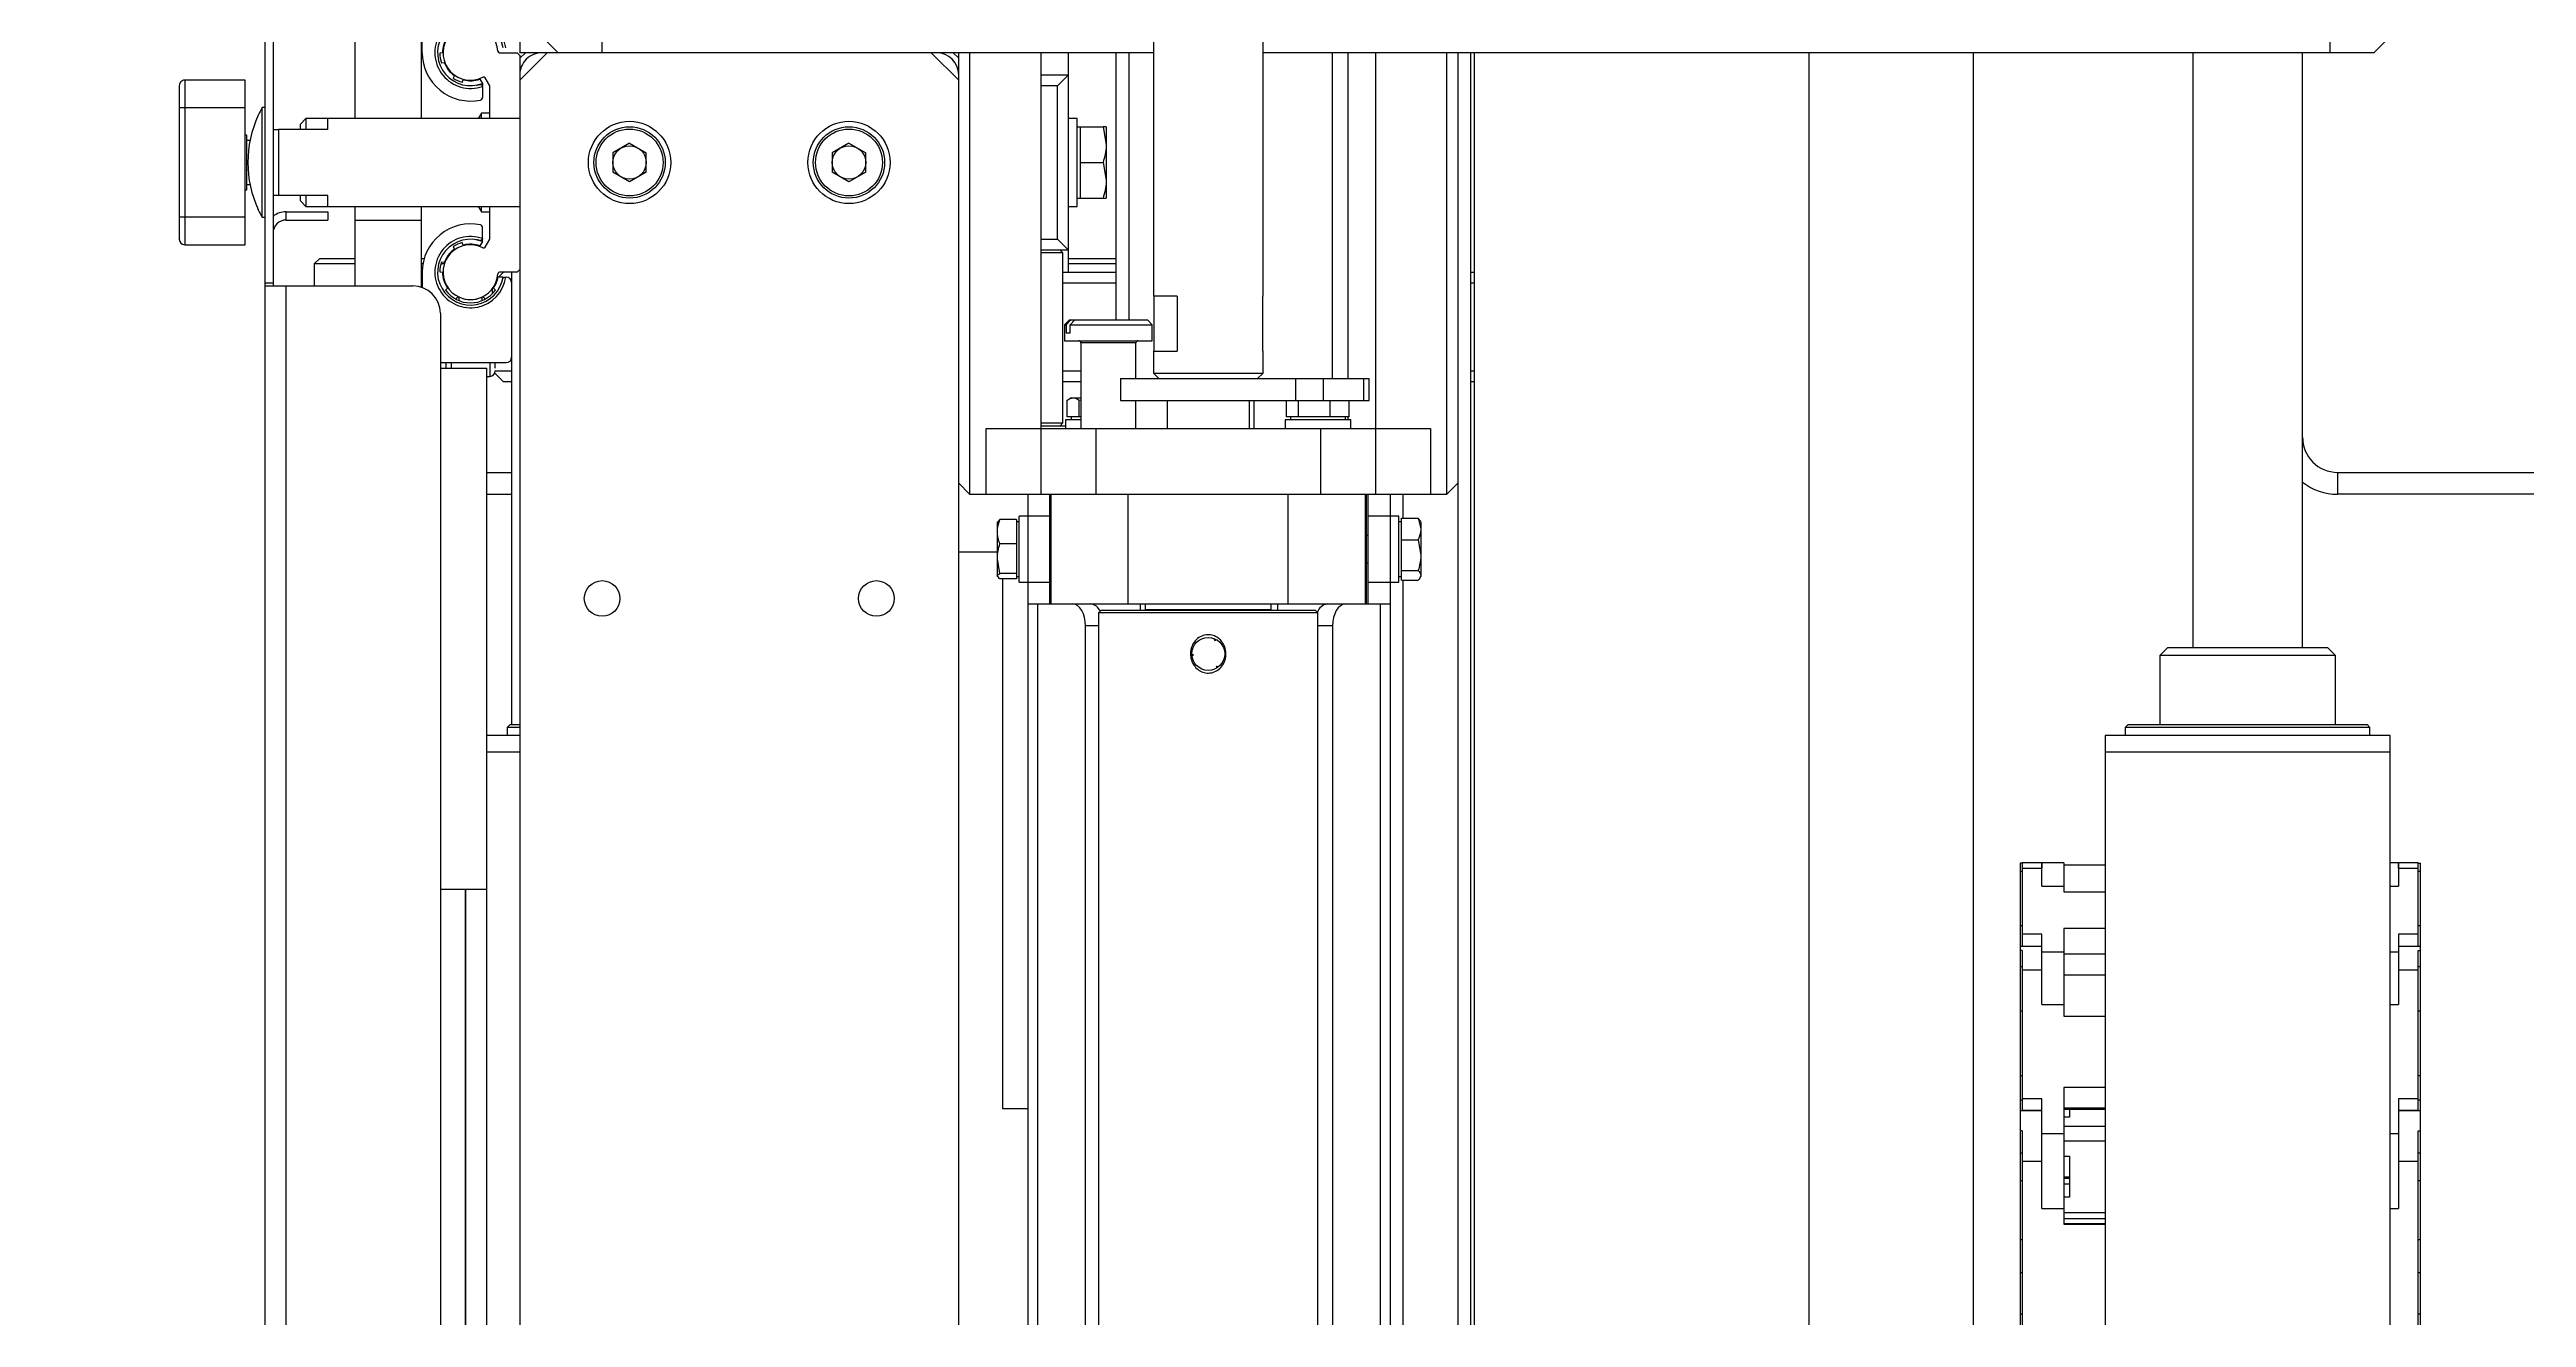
# Model space of a CAD drawing. Header units: inches. Extents: x -955375 to 106222, y -96450 to 64845.
# Drawn here: x 15547.2 to 15998.7, y 27476.7 to 27707.9 of the extents above; entities that cross this region are included whole.
import ezdxf

# ---------------------------------------------------------------- set-up
doc = ezdxf.new("R2010")
doc.units = ezdxf.units.IN
doc.header["$MEASUREMENT"] = 0
doc.linetypes.add('CONTINUA', pattern=[0])
doc.layers.add('ACHUTECH', color=24, linetype='Continuous', lineweight=18)
doc.layers.add('DIBUJO', color=2, linetype='Continuous')
doc.layers.add('P-EQUIPO NUEVO', color=134, linetype='Continuous')
doc.styles.get("Standard").update_dxf_attribs({"font": 'isocp2.shx'})
doc.dimstyles.new('SUPERPEQUEÑA', dxfattribs={"dimtxt": 0.1, "dimasz": 0.05, "dimexe": 0.1, "dimexo": 0.15, "dimgap": 0.05, "dimtad": 1, "dimzin": 0, "dimdsep": 46, "dimtxsty": 'Standard', "dimblk1": 'CRUZZ', "dimblk2": 'CRUZZ', "dimsah": 1, "dimcen": 0.03, "dimse1": 1, "dimse2": 1, "dimclrd": 109, "dimclre": 4, "dimclrt": 173, "dimadec": 0, "dimazin": 0, "dimtfac": 1, "dimtix": 1, "dimtmove": 1, "dimatfit": 3, "dimldrblk": 'CRUZZ', "dimfxl": 1, "dimtolj": 1, "dimtzin": 0, "dimlwd": -1, "dimarcsym": 0})

# ---------------------------------------------------------------- blocks, each defined once
blk = doc.blocks.new('CRUZ')
at = {"layer": 'DIBUJO', "color": 7, "lineweight": -3}
for p, q in [((-0.22, 0), (0.22, 0)), ((0, 0.22), (0, -0.22))]:
    blk.add_line(p, q, dxfattribs=at)
at = {"layer": 'DIBUJO', "color": 7, "lineweight": -3, "const_width": 0.05}
blk.add_lwpolyline([(-0.03, 0, 1), (0.03, 0, 1)], format="xyb", close=True, dxfattribs=at)
blk = doc.blocks.new('CRUZZ')
at = {"layer": 'DIBUJO', "color": 3, "xscale": 10, "yscale": 10, "zscale": 10}
blk.add_blockref('CRUZ', (0, 0), dxfattribs=at)
blk = doc.blocks.new('*D185')
at = {"layer": 'ACHUTECH', "color": 7, "ltscale": 500, "transparency": 16777216}
blk.add_line((5118.65, 54499.15), (5118.65, 25409.93), dxfattribs=at)
at = {"layer": 'Defpoints', "color": 0, "linetype": 'CONTINUA', "ltscale": 500, "transparency": 16777216}
for p in [(26169.23, 54499.2), (5118.65, 25409.88), (6592.24, 25409.88)]:
    blk.add_point(p, dxfattribs=at)
at = {"layer": 'ACHUTECH', "color": 7, "linetype": 'CONTINUA', "ltscale": 500, "transparency": 16777216, "xscale": 0.05, "yscale": 0.05, "zscale": 0.05}
for p, rotation in [((5118.65, 54499.2), 90), ((5118.65, 25409.88), 270)]:
    blk.add_blockref('CRUZZ', p, dxfattribs=dict(at, rotation=rotation))
at = {"layer": 'ACHUTECH', "color": 7, "linetype": 'CONTINUA', "lineweight": 13, "ltscale": 500, "transparency": 16777216, "insert": (5118.56, 39954.54), "char_height": 0.15, "attachment_point": 5, "rotation": 90}
blk.add_mtext('\\A1;29089.32', dxfattribs=at)
blk = doc.blocks.new('*D201')
at = {"layer": 'ACHUTECH', "color": 7, "ltscale": 500, "transparency": 16777216}
blk.add_line((4340.12, 59153.03), (4340.12, 15437.33), dxfattribs=at)
at = {"layer": 'Defpoints', "color": 0, "linetype": 'CONTINUA', "ltscale": 500, "transparency": 16777216}
for p in [(21639.15, 59153.08), (4340.12, 15437.28), (6285.39, 15437.28)]:
    blk.add_point(p, dxfattribs=at)
at = {"layer": 'ACHUTECH', "color": 7, "linetype": 'CONTINUA', "ltscale": 500, "transparency": 16777216, "xscale": 0.05, "yscale": 0.05, "zscale": 0.05}
for p, rotation in [((4340.12, 59153.08), 90), ((4340.12, 15437.28), 270)]:
    blk.add_blockref('CRUZZ', p, dxfattribs=dict(at, rotation=rotation))
at = {"layer": 'ACHUTECH', "color": 7, "linetype": 'CONTINUA', "lineweight": 13, "ltscale": 500, "transparency": 16777216, "insert": (4340.02, 37295.18), "char_height": 0.15, "attachment_point": 5, "rotation": 90}
blk.add_mtext('\\A1;43715.81', dxfattribs=at)
blk = doc.blocks.new('termoformadora 2')
for p, q in [((133688.67, -9695.69), (133688.67, -8798.49)), ((133562.17, -8814.59), (133562.17, -9679.59)), ((133642.17, -9679.09), (133642.17, -8815.09)), ((133684.77, -8857.09), (133684.77, -9637.09)), ((133656.67, -9632.09), (133656.67, -8862.09)), ((133648.17, -8872.09), (133648.17, -9622.09)), ((133483.52, -9599.09), (133483.52, -8895.09)), ((133549.52, -8895.09), (133549.52, -9599.09)), ((133485.33, -9579.09), (133485.33, -8915.09)), ((133496.67, -8916.69), (133496.67, -9577.49)), ((133536.67, -9577.49), (133536.67, -8916.69)), ((133547.71, -8915.09), (133547.71, -9579.09)), ((133493.99, -9575.09), (133493.99, -8919.09)), ((133539.05, -8919.09), (133539.05, -9575.09)), ((133301.17, -8939.09), (133301.17, -9555.09)), ((133353.17, -9555.09), (133353.17, -8939.09)), ((133652.07, -9527.09), (133652.07, -8967.09)), ((133652.17, -9527.09), (133652.17, -8967.09)), ((133377.17, -9382.09), (133377.17, -9679.59)), ((133407.17, -9679.59), (133407.17, -9382.09)), ((133468.17, -9679.59), (133468.17, -9394.09)), ((133468.82, -9394.09), (133468.82, -9679.59)), ((133471.17, -9679.59), (133471.17, -9394.09)), ((133295.67, -9403.47), (133295.67, -9531.83)), ((133368.67, -9531.83), (133368.67, -9403.47)), ((133481.17, -9583.46), (133481.17, -9432.11)), ((133296.07, -9444.27), (133296.07, -9483.01)), ((133368.27, -9483.01), (133368.27, -9444.27)), ((133295.67, -9449.6), (133296.07, -9449.6)), ((133368.27, -9449.6), (133368.67, -9449.6)), ((133295.67, -9457.16), (133296.07, -9457.16)), ((133368.27, -9457.16), (133368.67, -9457.16)), ((133296.07, -9463.2), (133295.67, -9463.2)), ((133368.67, -9463.2), (133368.27, -9463.2)), ((133301.17, -9468.84), (133299.67, -9468.84)), ((133299.67, -9482.49), (133299.67, -9468.84)), ((133360.67, -9466.02), (133353.17, -9466.02)), ((133360.67, -9466.15), (133353.17, -9466.15)), ((133353.17, -9467.01), (133360.67, -9467.01)), ((133360.67, -9468.15), (133353.17, -9468.15)), ((133360.67, -9490.95), (133360.67, -9466.02)), ((133364.67, -9468.84), (133360.67, -9468.84)), ((133364.67, -9468.84), (133364.67, -9482.49)), ((133296.07, -9473.98), (133295.67, -9473.98)), ((133359.67, -9470.92), (133360.67, -9470.92)), ((133359.67, -9478.4), (133359.67, -9470.92)), ((133359.67, -9473.29), (133360.67, -9473.29)), ((133368.67, -9473.98), (133368.27, -9473.98)), ((133299.67, -9477.47), (133296.07, -9477.47)), ((133299.67, -9488.86), (133299.67, -9477.47)), ((133360.67, -9474.37), (133359.67, -9474.37)), ((133359.67, -9474.6), (133360.67, -9474.6)), ((133360.67, -9478.4), (133359.67, -9478.4)), ((133364.67, -9477.47), (133364.67, -9488.86)), ((133368.27, -9477.47), (133364.67, -9477.47)), ((133295.67, -9478.97), (133296.07, -9478.97)), ((133296.07, -9483.01), (133295.67, -9483.01)), ((133299.67, -9482.49), (133301.17, -9482.49)), ((133353.17, -9481.16), (133360.67, -9481.16)), ((133360.67, -9482.49), (133364.67, -9482.49)), ((133368.27, -9478.97), (133368.67, -9478.97)), ((133368.27, -9483.01), (133368.67, -9483.01)), ((133295.67, -9486.7), (133299.67, -9486.7)), ((133296.07, -9486.7), (133296.07, -9515.88)), ((133299.67, -9486.77), (133296.07, -9486.77)), ((133360.67, -9483.88), (133353.17, -9483.88)), ((133353.17, -9486.91), (133360.67, -9486.91)), ((133353.17, -9487.15), (133360.67, -9487.15)), ((133359.67, -9485.54), (133360.67, -9485.54)), ((133359.67, -9486.91), (133359.67, -9485.54)), ((133364.67, -9486.7), (133368.67, -9486.7)), ((133368.27, -9486.77), (133364.67, -9486.77)), ((133368.27, -9515.88), (133368.27, -9486.7)), ((133554.17, -9487.09), (133549.52, -9487.09)), ((133554.17, -9583.68), (133554.17, -9487.09)), ((133295.67, -9488.59), (133296.07, -9488.59)), ((133296.07, -9488.86), (133299.67, -9488.86)), ((133353.17, -9490.95), (133360.67, -9490.95)), ((133364.67, -9488.86), (133368.27, -9488.86)), ((133368.27, -9488.59), (133368.67, -9488.59)), ((133296.07, -9493.12), (133295.67, -9493.12)), ((133368.67, -9493.12), (133368.27, -9493.12)), ((133296.07, -9504.89), (133295.67, -9504.89)), ((133360.67, -9503.96), (133353.17, -9503.96)), ((133360.67, -9519.94), (133360.67, -9503.96)), ((133368.67, -9504.89), (133368.27, -9504.89)), ((133301.17, -9506.04), (133299.67, -9506.04)), ((133299.67, -9515.63), (133299.67, -9506.04)), ((133364.67, -9506.04), (133360.67, -9506.04)), ((133364.67, -9506.04), (133364.67, -9515.63)), ((133295.67, -9512.9), (133296.07, -9512.9)), ((133299.67, -9512.41), (133296.07, -9512.41)), ((133299.67, -9518.88), (133299.67, -9512.41)), ((133360.67, -9511.5), (133353.17, -9511.5)), ((133364.67, -9512.41), (133364.67, -9518.88)), ((133368.27, -9512.41), (133364.67, -9512.41)), ((133368.27, -9512.9), (133368.67, -9512.9)), ((133296.07, -9515.88), (133295.67, -9515.88)), ((133295.67, -9516.62), (133299.67, -9516.62)), ((133296.07, -9516.62), (133296.07, -9531.88)), ((133296.07, -9518.88), (133299.67, -9518.88)), ((133299.67, -9515.63), (133301.17, -9515.63)), ((133353.17, -9515.23), (133360.67, -9515.23)), ((133360.67, -9515.63), (133364.67, -9515.63)), ((133364.67, -9516.62), (133368.67, -9516.62)), ((133364.67, -9518.88), (133368.27, -9518.88)), ((133368.27, -9515.88), (133368.67, -9515.88)), ((133368.27, -9531.88), (133368.27, -9516.62)), ((133295.67, -9520.38), (133296.07, -9520.38)), ((133353.17, -9519.94), (133360.67, -9519.94)), ((133368.27, -9520.38), (133368.67, -9520.38)), ((133301.17, -9527.64), (133299.67, -9527.64)), ((133299.67, -9531.88), (133299.67, -9527.64)), ((133360.67, -9526.58), (133353.17, -9526.58)), ((133360.67, -9531.88), (133360.67, -9526.58)), ((133364.67, -9527.64), (133360.67, -9527.64)), ((133364.67, -9527.64), (133364.67, -9531.88)), ((133656.67, -9527.09), (133648.17, -9527.09)), ((133295.67, -9530.3), (133296.07, -9530.3)), ((133296.07, -9531.83), (133295.67, -9531.83)), ((133299.67, -9530.89), (133296.07, -9530.89)), ((133296.07, -9531.88), (133301.17, -9531.88)), ((133299.67, -9530.89), (133299.67, -9531.88)), ((133353.17, -9531.45), (133360.67, -9531.45)), ((133360.67, -9531.88), (133368.27, -9531.88)), ((133364.67, -9531.88), (133364.67, -9530.89)), ((133368.27, -9530.89), (133364.67, -9530.89)), ((133368.27, -9530.3), (133368.67, -9530.3)), ((133368.27, -9531.83), (133368.67, -9531.83)), ((133301.17, -9552.09), (133353.17, -9552.09)), ((133301.17, -9555.09), (133353.17, -9555.09)), ((133304.87, -9555.09), (133304.87, -9556.59)), ((133349.47, -9556.59), (133349.47, -9555.09)), ((133642.17, -9552.09), (133648.17, -9552.09)), ((133642.17, -9555.09), (133648.17, -9555.09)), ((133644.47, -9556.59), (133644.47, -9555.09)), ((133304.87, -9556.59), (133305.37, -9557.09)), ((133304.87, -9556.59), (133349.47, -9556.59)), ((133348.97, -9557.09), (133305.37, -9557.09)), ((133311.17, -9557.09), (133311.17, -9569.69)), ((133343.17, -9569.69), (133343.17, -9557.09)), ((133348.97, -9557.09), (133349.47, -9556.59)), ((133642.17, -9556.59), (133644.47, -9556.59)), ((133643.97, -9557.09), (133642.17, -9557.09)), ((133643.67, -9639.59), (133643.67, -9557.09)), ((133643.97, -9557.09), (133644.47, -9556.59)), ((133514.88, -9567.63), (133514.84, -9567.61)), ((133514.92, -9567.64), (133514.88, -9567.63)), ((133514.96, -9567.66), (133514.92, -9567.64)), ((133514.99, -9567.67), (133514.96, -9567.66)), ((133514.99, -9567.5), (133515.15, -9567.73)), ((133515.03, -9567.69), (133514.99, -9567.67)), ((133515.07, -9567.7), (133515.03, -9567.69)), ((133515.11, -9567.72), (133515.07, -9567.7)), ((133515.15, -9567.73), (133515.11, -9567.72)), ((133311.17, -9569.69), (133312.57, -9571.09)), ((133311.17, -9569.69), (133343.17, -9569.69)), ((133312.57, -9571.09), (133341.77, -9571.09)), ((133317.17, -9571.09), (133317.17, -9679.59)), ((133337.17, -9679.59), (133337.17, -9571.09)), ((133341.77, -9571.09), (133343.17, -9569.69)), ((133515.35, -9572.68), (133515.48, -9572.43)), ((133515.48, -9572.43), (133515.48, -9572.47)), ((133515.48, -9572.47), (133515.49, -9572.52)), ((133515.49, -9572.52), (133515.49, -9572.56)), ((133515.49, -9572.56), (133515.5, -9572.6)), ((133515.5, -9572.6), (133515.51, -9572.64)), ((133515.51, -9572.64), (133515.51, -9572.68)), ((133515.51, -9572.68), (133515.52, -9572.72)), ((133515.52, -9572.72), (133515.52, -9572.76)), ((133519.66, -9569.78), (133519.38, -9569.8)), ((133492.97, -9578.41), (133493.32, -9577.92)), ((133493.32, -9577.92), (133493.61, -9577.31)), ((133493.61, -9577.31), (133493.82, -9576.62)), ((133493.82, -9576.62), (133493.95, -9575.87)), ((133493.95, -9575.87), (133493.99, -9575.09)), ((133493.99, -9575.09), (133496.67, -9575.09)), ((133496.67, -9577.49), (133497.17, -9577.99)), ((133496.67, -9577.49), (133536.67, -9577.49)), ((133536.17, -9577.99), (133497.17, -9577.99)), ((133504.02, -9579.09), (133504.02, -9577.99)), ((133509.67, -9577.99), (133509.57, -9578.09)), ((133523.77, -9578.09), (133523.67, -9577.99)), ((133529.02, -9577.99), (133529.02, -9579.09)), ((133536.17, -9577.99), (133536.67, -9577.49)), ((133536.67, -9575.09), (133539.05, -9575.09)), ((133539.05, -9575.09), (133539.09, -9575.87)), ((133539.09, -9575.87), (133539.22, -9576.62)), ((133539.22, -9576.62), (133539.43, -9577.31)), ((133539.43, -9577.31), (133539.72, -9577.92)), ((133539.72, -9577.92), (133540.06, -9578.41)), ((133549.52, -9579.09), (133483.52, -9579.09)), ((133487.52, -9579.09), (133487.52, -9599.09)), ((133487.82, -9579.09), (133487.82, -9599.09)), ((133488.02, -9579.09), (133488.02, -9599.09)), ((133491.7, -9579.09), (133492.15, -9579.01)), ((133492.15, -9579.01), (133492.58, -9578.78)), ((133492.58, -9578.78), (133492.97, -9578.41)), ((133502.1, -9579.09), (133502.1, -9599.09)), ((133505.17, -9578.09), (133505.17, -9579.09)), ((133528.17, -9578.09), (133505.17, -9578.09)), ((133528.17, -9579.09), (133528.17, -9578.09)), ((133531.24, -9579.09), (133531.24, -9599.09)), ((133540.06, -9578.41), (133540.46, -9578.78)), ((133540.46, -9578.78), (133540.89, -9579.01)), ((133540.89, -9579.01), (133541.34, -9579.09)), ((133545.32, -9579.09), (133545.32, -9599.09)), ((133545.52, -9579.09), (133545.52, -9599.09)), ((133478.05, -9583.85), (133477.92, -9584.09)), ((133477.92, -9594.09), (133477.92, -9584.09)), ((133481.42, -9583.46), (133478.37, -9583.46)), ((133481.42, -9585.17), (133478.37, -9585.17)), ((133481.42, -9583.46), (133481.42, -9594.72)), ((133481.92, -9584.09), (133481.42, -9584.09)), ((133487.52, -9583.09), (133481.92, -9583.09)), ((133481.92, -9583.09), (133481.92, -9595.09)), ((133487.82, -9586.59), (133487.52, -9586.59)), ((133551.12, -9583.09), (133545.52, -9583.09)), ((133551.12, -9583.09), (133551.12, -9595.09)), ((133551.62, -9584.09), (133551.12, -9584.09)), ((133551.62, -9594.5), (133551.62, -9583.68)), ((133551.62, -9583.68), (133554.67, -9583.68)), ((133551.62, -9584.64), (133554.67, -9584.64)), ((133554.67, -9583.68), (133555.12, -9584.16)), ((133554.67, -9584.64), (133555.12, -9587.35)), ((133555.12, -9584.16), (133555.12, -9594.09)), ((133478.37, -9590.8), (133477.92, -9587.98)), ((133481.42, -9590.8), (133478.37, -9590.8)), ((133487.52, -9591.59), (133487.82, -9591.59)), ((133551.62, -9590.06), (133554.67, -9590.06)), ((133562.17, -9588.59), (133555.12, -9588.59)), ((133478.37, -9594.72), (133477.92, -9592.76)), ((133477.92, -9594.09), (133478.05, -9594.32)), ((133478.1, -9594.31), (133478.37, -9594.72)), ((133481.42, -9594.72), (133478.37, -9594.72)), ((133481.17, -9599.09), (133481.17, -9594.72)), ((133481.42, -9594.09), (133481.92, -9594.09)), ((133481.92, -9595.09), (133487.52, -9595.09)), ((133545.52, -9595.09), (133551.12, -9595.09)), ((133551.12, -9594.09), (133551.62, -9594.09)), ((133551.62, -9594.5), (133554.67, -9594.5)), ((133554.67, -9594.5), (133555.12, -9594.02)), ((133017.17, -9599.09), (133310.77, -9599.09)), ((133310.77, -9603.09), (133310.77, -9599.09)), ((133471.17, -9601.09), (133473.17, -9599.09)), ((133473.17, -9599.09), (133473.17, -9679.59)), ((133560.17, -9599.09), (133473.17, -9599.09)), ((133476.17, -9611.09), (133476.17, -9599.09)), ((133486.17, -9679.59), (133486.17, -9599.09)), ((133496.17, -9599.09), (133496.17, -9611.09)), ((133537.17, -9611.09), (133537.17, -9599.09)), ((133547.17, -9679.59), (133547.17, -9599.09)), ((133557.17, -9599.09), (133557.17, -9611.09)), ((133560.17, -9679.59), (133560.17, -9599.09)), ((133562.17, -9601.09), (133560.17, -9599.09)), ((133648.17, -9599.09), (133643.67, -9599.09)), ((133310.77, -9603.09), (133017.17, -9603.09)), ((133648.17, -9603.09), (133643.67, -9603.09)), ((133557.17, -9611.09), (133476.17, -9611.09)), ((133490.67, -9611.09), (133490.67, -9612.69)), ((133490.67, -9612.69), (133502.67, -9612.69)), ((133490.95, -9613.19), (133490.95, -9616.19)), ((133490.95, -9613.19), (133502.39, -9613.19)), ((133491.17, -9612.69), (133491.17, -9613.19)), ((133491.67, -9612.69), (133491.67, -9613.19)), ((133494.46, -9613.19), (133494.46, -9616.19)), ((133500.19, -9613.19), (133500.19, -9616.19)), ((133501.67, -9613.19), (133501.67, -9612.69)), ((133502.39, -9613.19), (133502.39, -9616.19)), ((133502.67, -9612.69), (133502.67, -9611.09)), ((133508.27, -9611.09), (133508.27, -9616.19)), ((133509.17, -9611.09), (133509.17, -9616.19)), ((133524.17, -9616.19), (133524.17, -9611.09)), ((133529.87, -9611.09), (133529.87, -9616.19)), ((133539.87, -9626.69), (133539.87, -9611.09)), ((133539.87, -9613.19), (133542.39, -9613.19)), ((133539.92, -9612.69), (133542.67, -9612.69)), ((133540.19, -9613.19), (133540.19, -9616.24)), ((133541.67, -9613.19), (133541.67, -9612.69)), ((133542.39, -9613.19), (133542.39, -9616.24)), ((133542.67, -9612.69), (133542.67, -9611.09)), ((133547.17, -9611.59), (133542.67, -9611.59)), ((133543.67, -9611.59), (133543.17, -9612.09)), ((133543.17, -9612.09), (133543.17, -9643.09)), ((133547.17, -9612.09), (133543.17, -9612.09)), ((133487.3, -9616.19), (133487.3, -9620.19)), ((133532.67, -9616.19), (133487.3, -9616.19)), ((133488.3, -9616.19), (133488.3, -9620.19)), ((133495.67, -9616.19), (133495.67, -9620.19)), ((133500.67, -9616.19), (133500.67, -9620.19)), ((133532.67, -9620.19), (133532.67, -9616.19)), ((133540.19, -9616.24), (133539.87, -9616.29)), ((133541.67, -9616.69), (133539.87, -9616.69)), ((133541.67, -9616.69), (133542.08, -9616.45)), ((133468.17, -9619.59), (133468.82, -9619.59)), ((133468.82, -9621.59), (133468.17, -9621.59)), ((133532.67, -9620.19), (133487.3, -9620.19)), ((133491.17, -9620.19), (133491.17, -9679.59)), ((133494.07, -9679.59), (133494.07, -9620.19)), ((133507.67, -9620.19), (133506.67, -9621.19)), ((133506.67, -9621.19), (133506.67, -9625.19)), ((133526.67, -9621.19), (133506.67, -9621.19)), ((133526.67, -9621.19), (133525.67, -9620.19)), ((133526.67, -9625.19), (133526.67, -9621.19)), ((133529.87, -9620.19), (133529.87, -9626.69)), ((133539.87, -9619.59), (133543.17, -9619.59)), ((133543.17, -9621.59), (133539.87, -9621.59)), ((133643.67, -9619.59), (133645.17, -9619.59)), ((133646.67, -9621.59), (133643.67, -9621.59)), ((133656.67, -9623.09), (133644.67, -9623.09)), ((133645.17, -9619.59), (133646.76, -9621.18)), ((133646.67, -9622.11), (133646.67, -9623.09)), ((133648.17, -9620.59), (133647.67, -9620.59)), ((133647.67, -9623.09), (133647.67, -9620.59)), ((133656.67, -9622.09), (133648.17, -9622.09)), ((133654.67, -9623.09), (133654.67, -9622.09)), ((133506.77, -9625.19), (133506.67, -9625.19)), ((133506.77, -9635.19), (133506.77, -9625.19)), ((133526.67, -9625.19), (133522.35, -9625.19)), ((133522.35, -9635.19), (133522.35, -9625.19)), ((133526.57, -9635.19), (133526.57, -9625.19)), ((133526.87, -9627.09), (133526.87, -9629.99)), ((133542.87, -9627.09), (133526.87, -9627.09)), ((133529.87, -9626.69), (133539.87, -9626.69)), ((133542.87, -9629.99), (133542.87, -9627.09)), ((133526.87, -9629.99), (133527.77, -9630.89)), ((133541.82, -9629.99), (133526.87, -9629.99)), ((133541.97, -9630.89), (133527.77, -9630.89)), ((133531.17, -9679.59), (133531.17, -9630.89)), ((133533.52, -9679.59), (133533.52, -9630.89)), ((133540.98, -9630.89), (133541.82, -9629.99)), ((133542.59, -9629.99), (133541.75, -9630.89)), ((133541.82, -9628.49), (133542.59, -9628.49)), ((133541.82, -9628.49), (133541.82, -9629.99)), ((133541.97, -9630.89), (133542.87, -9629.99)), ((133542.59, -9629.99), (133542.59, -9628.49)), ((133542.87, -9629.99), (133542.59, -9629.99)), ((133506.67, -9635.19), (133506.67, -9699.19)), ((133506.77, -9635.19), (133506.67, -9635.19)), ((133522.35, -9635.19), (133526.67, -9635.19)), ((133526.67, -9699.19), (133526.67, -9635.19)), ((133646.62, -9636.32), (133646.98, -9636.68)), ((133647.17, -9635.67), (133647.17, -9636.59)), ((133649.13, -9635.01), (133649.13, -9634.37)), ((133653.21, -9634.37), (133653.21, -9635.01)), ((133655.36, -9636.68), (133655.71, -9636.32)), ((133468.17, -9637.59), (133468.82, -9637.59)), ((133468.82, -9639.59), (133468.17, -9639.59)), ((133533.52, -9637.59), (133543.17, -9637.59)), ((133543.17, -9639.59), (133533.52, -9639.59)), ((133533.52, -9641.09), (133542.17, -9641.09)), ((133542.17, -9639.59), (133542.17, -9679.59)), ((133642.17, -9640.09), (133642.67, -9639.59)), ((133642.67, -9639.59), (133645.88, -9639.59)), ((133644.82, -9638.69), (133644.67, -9638.69)), ((133646.07, -9638.69), (133645.17, -9639.59)), ((133645.24, -9638.46), (133645.24, -9638.69)), ((133645.24, -9638.69), (133646.15, -9638.69)), ((133645.32, -9638.27), (133645.31, -9638.28)), ((133645.31, -9638.28), (133645.31, -9638.29)), ((133645.31, -9638.29), (133645.31, -9638.29)), ((133645.31, -9638.29), (133645.31, -9638.3)), ((133645.33, -9638.22), (133645.32, -9638.23)), ((133645.32, -9638.23), (133645.32, -9638.25)), ((133645.32, -9638.25), (133645.32, -9638.26)), ((133645.32, -9638.26), (133645.32, -9638.27)), ((133645.34, -9638.18), (133645.33, -9638.2)), ((133645.33, -9638.2), (133645.33, -9638.22)), ((133645.35, -9638.14), (133645.34, -9638.16)), ((133645.34, -9638.16), (133645.34, -9638.18)), ((133645.36, -9638.09), (133645.35, -9638.11)), ((133645.35, -9638.11), (133645.35, -9638.14)), ((133645.37, -9638.06), (133645.36, -9638.09)), ((133645.38, -9638.01), (133645.37, -9638.03)), ((133645.37, -9638.03), (133645.37, -9638.06)), ((133645.39, -9637.98), (133645.38, -9638.01)), ((133645.4, -9637.95), (133645.39, -9637.98)), ((133645.41, -9637.92), (133645.4, -9637.95)), ((133645.42, -9637.86), (133645.41, -9637.89)), ((133645.41, -9637.89), (133645.41, -9637.92)), ((133645.43, -9637.84), (133645.42, -9637.86)), ((133646.3, -9638.46), (133646.17, -9638.59)), ((133646.48, -9637.59), (133646.59, -9637.59)), ((133655.94, -9641.09), (133656.56, -9641.09)), ((133656.35, -9639.59), (133656.17, -9639.59)), ((133656.77, -9639.66), (133656.27, -9639.57)), ((133659.84, -9641.09), (133660.17, -9641.09)), ((133659.97, -9639.59), (133659.97, -9636.79)), ((133659.97, -9638.59), (133660.17, -9638.59)), ((133660.17, -9639.59), (133659.97, -9639.59)), ((133660.17, -9651.59), (133660.17, -9636.86)), ((133688.67, -9637.09), (133661.67, -9637.09)), ((133672.17, -9637.09), (133672.17, -9651.59)), ((133672.17, -9641.09), (133679.67, -9641.09)), ((133678.67, -9642.09), (133679.67, -9641.09)), ((133679.67, -9641.09), (133679.67, -9637.09)), ((133687.17, -9695.69), (133687.17, -9637.09)), ((133687.17, -9637.59), (133688.67, -9637.59)), ((133542.17, -9642.09), (133533.52, -9642.09)), ((133542.17, -9643.59), (133544.17, -9645.59)), ((133542.17, -9643.59), (133547.17, -9643.59)), ((133543.17, -9643.09), (133543.67, -9643.59)), ((133543.17, -9643.09), (133547.17, -9643.09)), ((133547.17, -9645.59), (133544.17, -9645.59)), ((133544.17, -9645.59), (133544.17, -9673.59)), ((133648.5, -9644.16), (133647.67, -9645.59)), ((133647.67, -9645.59), (133647.67, -9651.59)), ((133648.98, -9645.18), (133649.44, -9644.39)), ((133648.98, -9645.18), (133648.98, -9645.62)), ((133648.99, -9645.71), (133648.98, -9645.62)), ((133649.6, -9645.38), (133649.6, -9645.38)), ((133649.6, -9645.38), (133649.6, -9645.38)), ((133649.6, -9645.38), (133649.61, -9645.38)), ((133649.61, -9645.38), (133649.62, -9645.38)), ((133649.62, -9645.38), (133649.63, -9645.39)), ((133649.63, -9645.39), (133649.64, -9645.39)), ((133649.64, -9645.39), (133649.65, -9645.39)), ((133649.65, -9645.39), (133649.66, -9645.4)), ((133649.66, -9645.4), (133649.68, -9645.4)), ((133649.68, -9645.4), (133649.7, -9645.41)), ((133649.7, -9645.41), (133649.72, -9645.41)), ((133649.72, -9645.41), (133649.74, -9645.42)), ((133649.74, -9645.42), (133649.76, -9645.42)), ((133649.76, -9645.42), (133649.78, -9645.43)), ((133649.78, -9645.43), (133649.81, -9645.43)), ((133649.81, -9645.43), (133649.83, -9645.44)), ((133649.83, -9645.44), (133649.86, -9645.44)), ((133649.86, -9645.44), (133649.89, -9645.45)), ((133649.89, -9645.45), (133649.91, -9645.46)), ((133649.91, -9645.46), (133649.94, -9645.46)), ((133649.94, -9645.46), (133649.97, -9645.47)), ((133649.97, -9645.47), (133650, -9645.47)), ((133650, -9645.47), (133650.03, -9645.48)), ((133650.03, -9645.48), (133650.06, -9645.49)), ((133652.48, -9644.52), (133652.69, -9644.98)), ((133654.32, -9644.22), (133654.11, -9643.76)), ((133655.96, -9641.35), (133656.46, -9641.44)), ((133660.17, -9642.09), (133659.61, -9642.09)), ((133678.67, -9642.09), (133672.17, -9642.09)), ((133703.27, -9644.59), (133692.27, -9644.59)), ((133692.27, -9644.59), (133692.27, -9674.59)), ((133703.27, -9674.59), (133703.27, -9644.59)), ((133648.97, -9645.86), (133648.97, -9647.71)), ((133672.17, -9649.09), (133660.17, -9649.09)), ((133684.77, -9649.09), (133677.17, -9649.09)), ((133677.17, -9650.59), (133677.17, -9649.09)), ((133684.77, -9649.09), (133684.77, -9650.59)), ((133689.17, -9649.59), (133688.67, -9649.59)), ((133689.17, -9649.59), (133689.17, -9669.59)), ((133692.27, -9649.59), (133704.27, -9649.59)), ((133704.27, -9669.59), (133704.27, -9649.59)), ((133535.27, -9666.09), (133535.27, -9653.09)), ((133540.57, -9653.09), (133535.85, -9653.09)), ((133539.97, -9653.09), (133539.97, -9666.09)), ((133542.17, -9651.59), (133540.57, -9651.59)), ((133540.57, -9651.59), (133540.57, -9667.59)), ((133681.17, -9651.59), (133642.17, -9651.59)), ((133649.17, -9650.59), (133647.67, -9650.59)), ((133649.79, -9651.59), (133649.17, -9650.59)), ((133649.17, -9650.59), (133649.17, -9651.59)), ((133684.77, -9650.59), (133677.17, -9650.59)), ((133677.17, -9651.59), (133677.17, -9653.59)), ((133677.17, -9653.59), (133687.17, -9653.59)), ((133682.17, -9652.59), (133681.17, -9651.59)), ((133681.17, -9653.59), (133681.17, -9651.59)), ((133682.17, -9652.59), (133682.17, -9653.59)), ((133686.17, -9665.59), (133686.17, -9653.59)), ((133689.87, -9650.96), (133689.87, -9650.99)), ((133692.27, -9654.59), (133691.97, -9654.59)), ((133691.97, -9654.59), (133691.97, -9664.59)), ((133535.85, -9659.59), (133535.27, -9656.34)), ((133579.12, -9657.83), (133582.17, -9656.07)), ((133579.12, -9657.83), (133579.12, -9661.35)), ((133582.17, -9656.07), (133585.22, -9657.83)), ((133585.22, -9661.35), (133585.22, -9657.83)), ((133619.12, -9657.83), (133622.17, -9656.07)), ((133619.12, -9657.83), (133619.12, -9661.35)), ((133622.17, -9656.07), (133625.22, -9657.83)), ((133625.22, -9661.35), (133625.22, -9657.83)), ((133691.97, -9655.59), (133691.36, -9655.59)), ((133535.85, -9666.09), (133535.27, -9662.84)), ((133539.97, -9659.59), (133535.85, -9659.59)), ((133582.17, -9663.11), (133579.12, -9661.35)), ((133582.17, -9663.11), (133585.22, -9661.35)), ((133622.17, -9663.11), (133619.12, -9661.35)), ((133622.17, -9663.11), (133625.22, -9661.35)), ((133691.36, -9663.59), (133691.97, -9663.59)), ((133540.57, -9666.09), (133535.85, -9666.09)), ((133540.57, -9667.59), (133542.17, -9667.59)), ((133642.17, -9667.59), (133681.17, -9667.59)), ((133647.67, -9667.59), (133647.67, -9673.59)), ((133649.17, -9668.59), (133649.79, -9667.59)), ((133649.17, -9667.59), (133649.17, -9668.59)), ((133660.17, -9696.09), (133660.17, -9667.59)), ((133672.17, -9667.59), (133672.17, -9696.09)), ((133677.17, -9665.59), (133686.17, -9665.59)), ((133677.17, -9665.59), (133677.17, -9667.59)), ((133681.17, -9667.59), (133681.17, -9665.59)), ((133681.17, -9667.59), (133682.17, -9666.59)), ((133682.17, -9665.59), (133682.17, -9666.59)), ((133689.87, -9668.21), (133689.87, -9668.19)), ((133691.97, -9664.59), (133692.27, -9664.59)), ((133647.67, -9668.59), (133649.17, -9668.59)), ((133648.97, -9673.32), (133648.97, -9671.46)), ((133688.67, -9669.59), (133689.17, -9669.59)), ((133704.27, -9669.59), (133692.27, -9669.59)), ((133542.17, -9675.59), (133544.17, -9673.59)), ((133547.17, -9675.59), (133542.17, -9675.59)), ((133544.17, -9673.59), (133547.17, -9673.59)), ((133562.17, -9674.59), (133567.17, -9679.59)), ((133637.17, -9679.59), (133642.17, -9674.59)), ((133647.67, -9673.59), (133648.5, -9675.02)), ((133648.98, -9673.56), (133648.99, -9673.47)), ((133648.98, -9674), (133648.98, -9673.56)), ((133649.44, -9674.79), (133648.98, -9674)), ((133649.61, -9673.8), (133649.6, -9673.8)), ((133649.6, -9673.8), (133649.6, -9673.8)), ((133649.6, -9673.8), (133649.6, -9673.8)), ((133649.62, -9673.79), (133649.61, -9673.8)), ((133649.63, -9673.79), (133649.62, -9673.79)), ((133649.64, -9673.79), (133649.63, -9673.79)), ((133649.65, -9673.78), (133649.64, -9673.79)), ((133649.66, -9673.78), (133649.65, -9673.78)), ((133649.68, -9673.78), (133649.66, -9673.78)), ((133649.7, -9673.77), (133649.68, -9673.78)), ((133649.72, -9673.77), (133649.7, -9673.77)), ((133649.74, -9673.76), (133649.72, -9673.77)), ((133649.76, -9673.76), (133649.74, -9673.76)), ((133649.78, -9673.75), (133649.76, -9673.76)), ((133649.81, -9673.75), (133649.78, -9673.75)), ((133649.83, -9673.74), (133649.81, -9673.75)), ((133649.86, -9673.73), (133649.83, -9673.74)), ((133649.89, -9673.73), (133649.86, -9673.73)), ((133649.91, -9673.72), (133649.89, -9673.73)), ((133649.94, -9673.72), (133649.91, -9673.72)), ((133649.97, -9673.71), (133649.94, -9673.72)), ((133650, -9673.7), (133649.97, -9673.71)), ((133650.03, -9673.7), (133650, -9673.7)), ((133650.06, -9673.69), (133650.03, -9673.7)), ((133652.69, -9674.2), (133652.48, -9674.66)), ((133654.11, -9675.42), (133654.32, -9674.96)), ((133692.27, -9674.59), (133703.27, -9674.59)), ((133302.17, -9681.59), (133304.17, -9679.59)), ((133304.17, -9679.59), (133506.67, -9679.59)), ((133312.17, -9699.59), (133312.17, -9679.59)), ((133526.67, -9679.59), (133642.17, -9679.59)), ((133562.17, -9678.59), (133563.17, -9679.59)), ((133627.17, -9679.59), (133627.17, -9699.59)), ((133635.17, -9679.59), (133637.17, -9681.59)), ((133641.17, -9679.59), (133642.17, -9678.59)), ((133642.67, -9679.59), (133642.17, -9679.09)), ((133642.17, -9692.09), (133642.17, -9679.59)), ((133645.88, -9679.59), (133642.67, -9679.59)), ((133656.46, -9677.74), (133655.96, -9677.83)), ((133656.27, -9679.6), (133656.77, -9679.52)), ((133659.97, -9679.59), (133659.97, -9695.09)), ((133659.97, -9679.59), (133660.17, -9679.59))]:
    blk.add_line(p, q)
for centre, radius in [((133516.67, -9569.99), 3), ((133577.17, -9580.09), 3.25), ((133627.17, -9580.09), 3.25), ((133582.17, -9659.59), 7.5), ((133582.17, -9659.59), 6.5), ((133582.17, -9659.59), 6.1), ((133622.17, -9659.59), 7.5), ((133622.17, -9659.59), 6.5), ((133622.17, -9659.59), 6.1), ((133582.17, -9659.59), 3.05), ((133622.17, -9659.59), 3.05)]:
    blk.add_circle(centre, radius)
for centre, radius, start, end in [((133431.77, -9566.73), 83.39, 359.3116, 359.5406), ((133590.97, -9706.74), 154.07, 119.3404, 119.4644), ((133531.88, -9585.25), 19.87, 128.0248, 128.986), ((133615.06, -9408.2), 187.8, 239.3727, 239.4744), ((133494.67, -9576.9), 2.21, 277.9877, 341.9489), ((133538.39, -9576.92), 2.2, 203.3815, 261.5593), ((133310.77, -9609.49), 10.4, 52.0201, 90), ((133310.77, -9609.49), 6.4, 0, 90), ((133644.67, -9624.09), 1, 90, 180), ((133647.67, -9621.59), 1, 90, 180), ((133529.47, -9626.69), 0.4, 270, 0), ((133540.27, -9626.69), 0.4, 180, 270), ((133661.67, -9632.09), 5, 180, 270), ((133651.17, -9639.59), 6.5, 250.4302, 172.0412), ((133651.17, -9639.59), 6, 248.6269, 171.3731), ((133651.17, -9639.59), 5.1, 145.1642, 169.8358), ((133651.17, -9639.59), 5, 242.9083, 176.7551), ((133651.17, -9639.59), 5.6, 35.7516, 144.2484), ((133648.97, -9634.65), 0.4, 180, 294.0421), ((133651.17, -9639.58), 5, 65.9579, 114.0421), ((133653.37, -9634.65), 0.4, 245.9579, 0), ((133651.17, -9639.59), 5.1, 0.1642, 34.8358), ((133644.67, -9637.69), 1, 180, 270), ((133645.88, -9639.29), 0.3, 270, 356.7551), ((133651.17, -9639.59), 8.8, 258.1811, 0), ((133651.17, -9639.59), 5.6, 340.7516, 359.2484), ((133648.76, -9644.31), 0.3, 62.9083, 150), ((133649.47, -9645.86), 0.5, 162.6344, 180), ((133651.17, -9639.59), 5.1, 250.1642, 284.8358), ((133651.17, -9639.59), 5.6, 285.7516, 304.2484), ((133651.17, -9639.59), 5.1, 305.1642, 339.8358), ((133703.27, -9645.59), 1, 0, 90), ((133649.47, -9647.71), 0.5, 180, 258.1811), ((133684.77, -9646.69), 2.4, 270, 0), ((133684.77, -9646.69), 3.9, 270, 307.9799), ((133671.24, -9659.59), 20.53, 24.8439, 29.1484), ((133671.24, -9659.59), 20.52, 335.2282, 24.7718), ((133671.24, -9659.59), 20.53, 330.8516, 335.1561), ((133649.47, -9671.46), 0.5, 101.8189, 180), ((133651.17, -9679.59), 8.8, 360, 101.8189), ((133566.17, -9675.59), 4, 180, 270), ((133638.17, -9675.59), 4, 270, 0), ((133651.17, -9679.59), 6.5, 187.9588, 109.5698), ((133651.17, -9679.59), 6, 188.6269, 111.3731), ((133651.17, -9679.59), 5, 183.2449, 117.0917), ((133648.76, -9674.87), 0.3, 210, 297.0917), ((133649.47, -9673.32), 0.5, 180, 197.3656), ((133651.17, -9679.59), 5.1, 75.1642, 109.8358), ((133651.17, -9679.59), 5.6, 55.7516, 74.2484), ((133651.17, -9679.59), 5.1, 20.1642, 54.8358), ((133703.27, -9673.59), 1, 270, 0), ((133645.88, -9679.89), 0.3, 3.2449, 90), ((133651.17, -9679.59), 5.1, 325.1642, 359.8358), ((133651.17, -9679.59), 5.6, 0.7516, 19.2484)]:
    blk.add_arc(centre, radius, start, end)
for points, knots in [([(133514.31, -9572.38), (133514.11, -9572.11), (133513.68, -9571.52), (133513.39, -9570.39), (133513.45, -9569.15), (133513.93, -9567.99), (133514.75, -9567.08), (133515.79, -9566.55), (133516.88, -9566.44), (133517.89, -9566.69), (133518.76, -9567.25), (133519.46, -9568.09), (133519.88, -9569.18), (133519.95, -9570.41), (133519.61, -9571.62), (133518.89, -9572.63), (133517.91, -9573.3), (133516.82, -9573.55), (133515.78, -9573.41), (133514.92, -9573), (133514.5, -9572.57), (133514.31, -9572.38)], [0, 0, 0, 0, 0.047121, 0.103381, 0.161876, 0.220975, 0.278913, 0.333423, 0.383354, 0.430538, 0.478279, 0.52916, 0.584051, 0.641946, 0.70103, 0.759583, 0.815499, 0.866925, 0.914684, 0.961876, 1, 1, 1, 1]), ([(133477.92, -9584.31), (133477.98, -9584.08), (133478.05, -9583.8), (133478.31, -9583.52), (133478.37, -9583.46)], [0, 0, 0, 0, 0.788965, 1, 1, 1, 1]), ([(133478.37, -9585.17), (133478.18, -9584.95), (133477.95, -9584.67), (133477.92, -9584.38), (133477.92, -9584.31)], [0, 0, 0, 0, 0.76815, 1, 1, 1, 1]), ([(133477.92, -9587.98), (133477.92, -9587.91), (133477.93, -9586.96), (133478.15, -9586.03), (133478.37, -9585.17)], [0, 0, 0, 0, 0.070203, 1, 1, 1, 1]), ([(133555.12, -9584.16), (133555.12, -9584.17), (133555.11, -9584.33), (133554.88, -9584.49), (133554.67, -9584.64)], [0, 0, 0, 0, 0.070197, 1, 1, 1, 1]), ([(133477.92, -9592.76), (133477.92, -9592.71), (133477.93, -9592.05), (133478.15, -9591.4), (133478.37, -9590.8)], [0, 0, 0, 0, 0.070205, 1, 1, 1, 1]), ([(133555.12, -9587.35), (133555.12, -9587.41), (133555.11, -9588.33), (133554.88, -9589.22), (133554.67, -9590.06)], [0, 0, 0, 0, 0.070185, 1, 1, 1, 1]), ([(133554.67, -9590.06), (133554.73, -9590.21), (133554.99, -9590.93), (133555.06, -9591.69), (133555.12, -9592.28)], [0, 0, 0, 0, 0.211004, 1, 1, 1, 1]), ([(133555.12, -9592.28), (133555.11, -9592.45), (133555.09, -9593.21), (133554.86, -9593.94), (133554.67, -9594.5)], [0, 0, 0, 0, 0.23185, 1, 1, 1, 1]), ([(133541.29, -9616.69), (133541.2, -9616.68), (133540.83, -9616.66), (133540.47, -9616.42), (133540.19, -9616.24)], [0, 0, 0, 0, 0.231846, 1, 1, 1, 1]), ([(133542.39, -9616.24), (133542.32, -9616.3), (133541.96, -9616.56), (133541.58, -9616.63), (133541.29, -9616.69)], [0, 0, 0, 0, 0.211013, 1, 1, 1, 1]), ([(133655.67, -9623.09), (133655.67, -9622.61), (133655.67, -9622.12), (133655.67, -9621.99), (133655.67, -9621.99)], [0, 0, 0, 0, 0.989737, 1, 1, 1, 1]), ([(133645.31, -9638.3), (133645.3, -9638.34), (133645.27, -9638.42), (133645.19, -9638.54), (133645.06, -9638.64), (133644.93, -9638.68), (133644.84, -9638.69), (133644.82, -9638.69)], [0, 0, 0, 0, 0.161114, 0.321416, 0.555199, 0.887209, 1, 1, 1, 1]), ([(133648.99, -9645.71), (133649.02, -9645.64), (133649.08, -9645.52), (133649.23, -9645.41), (133649.38, -9645.36), (133649.5, -9645.36), (133649.57, -9645.37), (133649.6, -9645.38)], [0, 0, 0, 0, 0.351071, 0.594416, 0.769978, 0.908039, 1, 1, 1, 1]), ([(133704.27, -9649.59), (133704.27, -9649.09), (133704.27, -9648.31), (133704.27, -9647.38), (133704.27, -9646.74), (133704.27, -9646.22), (133704.27, -9645.72), (133704.27, -9645.64), (133704.27, -9645.59)], [0, 0, 0, 0, 0.239458, 0.368359, 0.500001, 0.631635, 0.760547, 1, 1, 1, 1]), ([(133535.27, -9656.34), (133535.27, -9656.26), (133535.28, -9655.16), (133535.57, -9654.09), (133535.85, -9653.09)], [0, 0, 0, 0, 0.070218, 1, 1, 1, 1]), ([(133535.85, -9653.09), (133535.61, -9653.09), (133535.31, -9653.09), (133535.28, -9653.09), (133535.27, -9653.09)], [0, 0, 0, 0, 0.758147, 1, 1, 1, 1]), ([(133535.27, -9662.84), (133535.27, -9662.76), (133535.28, -9661.66), (133535.57, -9660.59), (133535.85, -9659.59)], [0, 0, 0, 0, 0.070218, 1, 1, 1, 1]), ([(133535.27, -9666.09), (133535.28, -9666.09), (133535.31, -9666.09), (133535.61, -9666.09), (133535.85, -9666.09)], [0, 0, 0, 0, 0.241853, 1, 1, 1, 1]), ([(133687.17, -9665.59), (133686.95, -9665.59), (133686.64, -9665.59), (133686.28, -9665.59), (133686.17, -9665.59)], [0, 0, 0, 0, 0.682572, 1, 1, 1, 1]), ([(133704.27, -9673.59), (133704.27, -9673.54), (133704.27, -9673.45), (133704.27, -9672.95), (133704.27, -9672.44), (133704.27, -9671.8), (133704.27, -9670.87), (133704.27, -9670.09), (133704.27, -9669.59)], [0, 0, 0, 0, 0.239453, 0.368363, 0.5, 0.631641, 0.760542, 1, 1, 1, 1]), ([(133649.6, -9673.8), (133649.56, -9673.81), (133649.47, -9673.82), (133649.33, -9673.8), (133649.18, -9673.74), (133649.06, -9673.62), (133649.01, -9673.51), (133648.99, -9673.46)], [0, 0, 0, 0, 0.139633, 0.278486, 0.481174, 0.769219, 1, 1, 1, 1])]:
    blk.add_open_spline(points, degree=3, knots=knots)

msp = doc.modelspace()

# ---------------------------------------------------------------- block references
at = {"layer": 'P-EQUIPO NUEVO', "lineweight": 0, "rotation": 180}
msp.add_blockref('termoformadora 2', (149275.079, 18027.72), dxfattribs=at)

# ---------------------------------------------------------------- dimensions: what is measured, and where the dimension line sits
at = {"layer": 'ACHUTECH', "color": 7, "linetype": 'CONTINUA', "lineweight": 13, "ltscale": 500}
for base, p1, p2, picture, middle in [((4340.116, 15437.278), (21639.15, 59153.085), (6285.39, 15437.278), '*D201', (4340.021, 37295.181)), ((5118.653, 25409.883), (26169.229, 54499.203), (6592.24, 25409.883), '*D185', (5118.558, 39954.543))]:
    dim = msp.add_linear_dim(base=base, p1=p1, p2=p2, angle=90, dimstyle='SUPERPEQUEÑA', override={"dimtxt": 0.15, "dimgap": 0.02, "dimclrd": 7, "dimclrt": 7, "dimfxl": 0.2}, dxfattribs=at)
    dim.commit()
    dim.dimension.update_dxf_attribs({"geometry": picture, "text_midpoint": middle})

doc.saveas('drawing.dxf')
